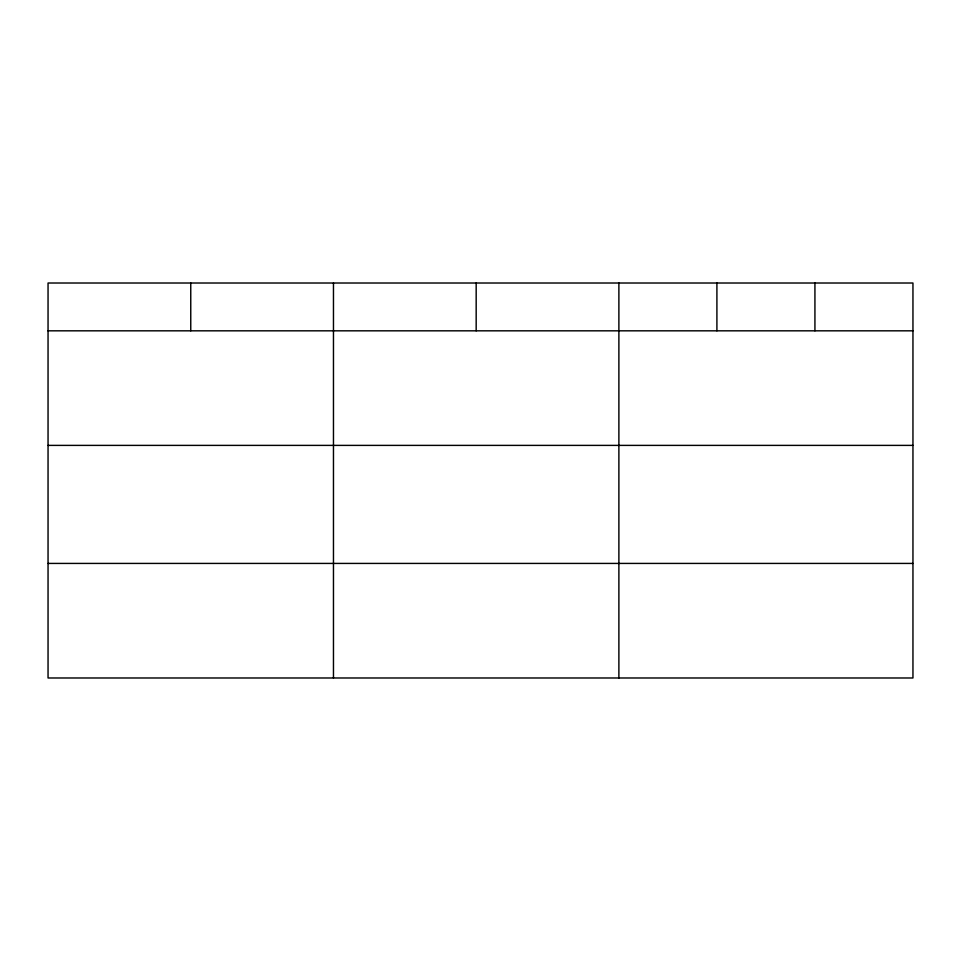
<?xml version="1.0" encoding="UTF-8"?>
<svg xmlns="http://www.w3.org/2000/svg" width="961" height="961" viewBox="0 0 961 961"><rect width="100%" height="100%" fill="white"/><g stroke="black" fill="none" stroke-linecap="round" stroke-linejoin="round"><path stroke-width="1.44" d="M912.95 445.387L912.95 283.014L48.05 283.014L48.05 677.985L912.95 677.985L912.95 445.387L48.05 445.387M48.05 330.824L912.95 330.824M48.05 563.422L912.95 563.422M814.928 283.014L814.928 330.824M716.906 283.014L716.906 330.824M618.884 283.014L618.884 677.985M476.175 283.014L476.175 330.824M333.467 283.014L333.467 677.985M190.758 283.014L190.758 330.824"/></g></svg>
